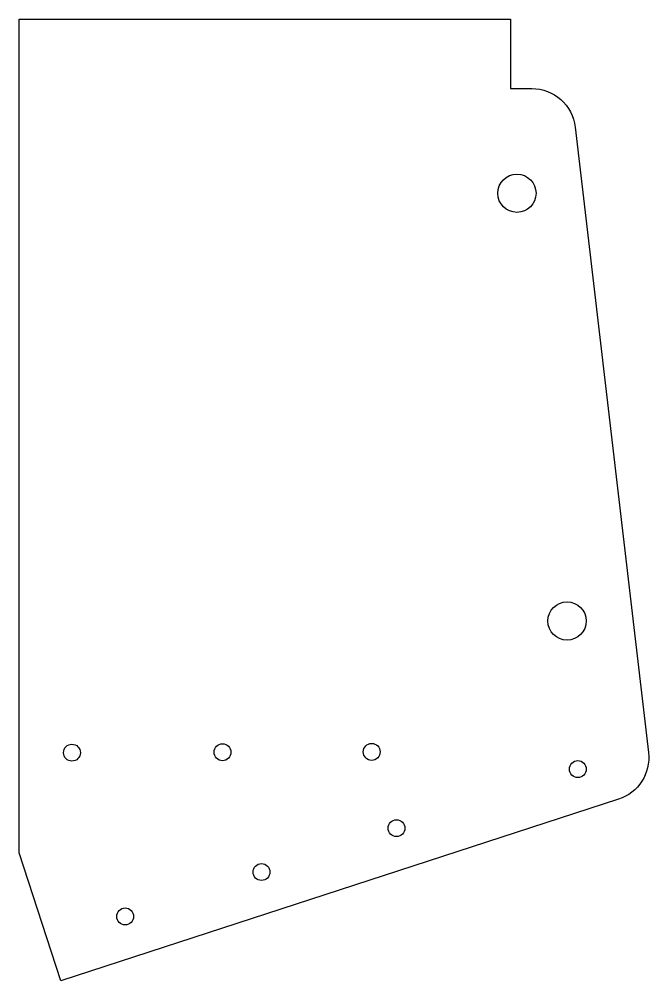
# Model space of a CAD drawing. Header units: inches. Extents: x -9.2 to -2, y -10.5 to 0.5.
import ezdxf

# ---------------------------------------------------------------- set-up
doc = ezdxf.new("R2010")
doc.units = ezdxf.units.IN
doc.layers.get('0').update_dxf_attribs({"linetype": 'CONTINUOUS'})

msp = doc.modelspace()

# ---------------------------------------------------------------- linework, layer by layer
msp.add_lwpolyline([(-9.242, -9.035), (-9.242, 0.5), (-3.622, 0.5), (-3.622, -0.292), (-3.379, -0.292, -0.380425), (-2.883, -0.734), (-2.044, -7.887, -0.357408), (-2.386, -8.421), (-8.767, -10.497)], format="xyb", close=True)
for centre, radius in [((-3.549, -1.49), 0.219), ((-2.975, -6.382), 0.219), ((-8.639, -7.888), 0.0967), ((-6.917, -7.883), 0.0967), ((-5.21, -7.879), 0.0967), ((-2.852, -8.076), 0.0967), ((-4.926, -8.751), 0.0967), ((-6.471, -9.253), 0.0967), ((-8.03, -9.761), 0.0967)]:
    msp.add_circle(centre, radius)

doc.saveas('drawing.dxf')
